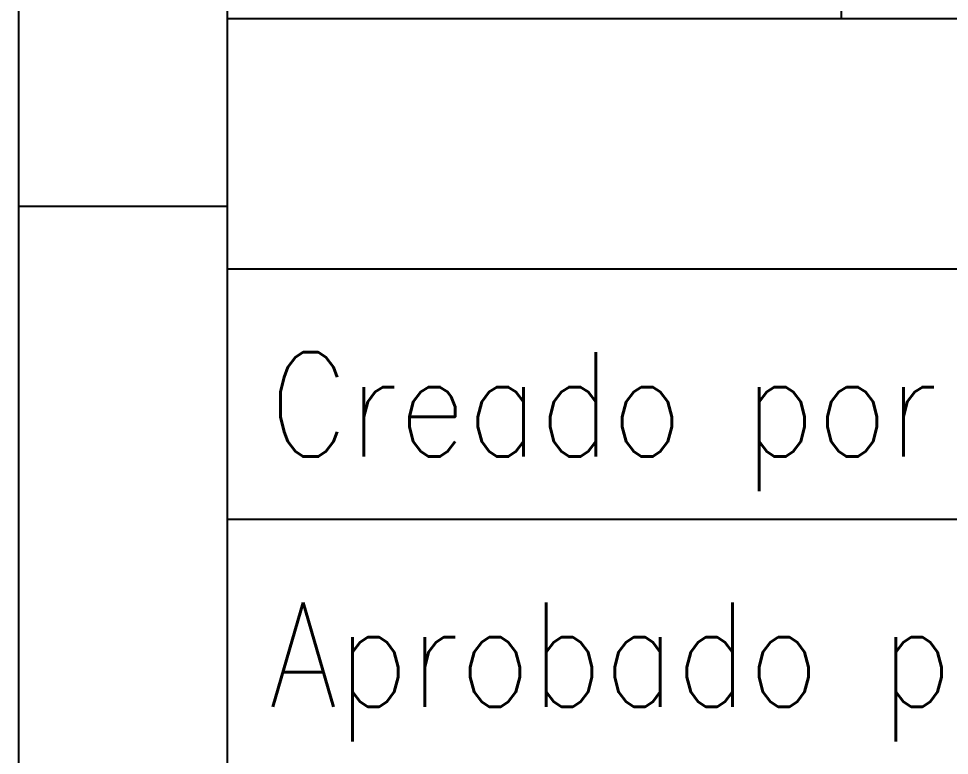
# Paper-space layout 'Lista de piezas separada' of a CAD drawing. Header units: millimetres. Extents: x 0 to 210, y 0 to 297.
# Drawn here: x 15 to 37.31, y 35.33 to 53 of the extents above; entities that cross this region are included whole.
import ezdxf

# ---------------------------------------------------------------- set-up
doc = ezdxf.new("R2010")
doc.units = ezdxf.units.MM
doc.header["$LTSCALE"] = 0.4
for name, color, linetype in [('01 Cajetín fino 0.18', 5, 'Continuous'), ('01 Cajetín grueso 0.35', 7, 'Continuous'), ('01 Despiece fino 0.18', 5, 'Continuous'), ('01 Marco fino 0.18', 5, 'Continuous'), ('01 Marco grueso 0.35', 7, 'Continuous')]:
    doc.layers.add(name, color=color, linetype=linetype)
doc.styles.add('UNE25', font='romans.shx', dxfattribs={"width": 0.9, "height": 2.5})

psp = doc.layouts.new('Lista de piezas separada')

# ---------------------------------------------------------------- linework, layer by layer
at = {"layer": '01 Cajetín fino 0.18'}
psp.add_line((20, 41), (90, 41), dxfattribs=at)
at = {"layer": '01 Cajetín grueso 0.35'}
for p, q in [((20, 53), (200, 53)), ((20, 47), (200, 47))]:
    psp.add_line(p, q, dxfattribs=at)
at = {"layer": '01 Despiece fino 0.18'}
psp.add_line((34.727, 53), (34.727, 287), dxfattribs=at)
at = {"layer": '01 Marco fino 0.18'}
psp.add_line((15, 48.5), (20, 48.5), dxfattribs=at)
psp.add_lwpolyline([(15, 5), (205, 5), (205, 292), (15, 292)], close=True, dxfattribs=at)
at = {"layer": '01 Marco grueso 0.35'}
psp.add_lwpolyline([(20, 10), (200, 10), (200, 287), (20, 287)], close=True, dxfattribs=at)

# ---------------------------------------------------------------- texts
at = {"layer": '01 Cajetín fino 0.18', "style": 'UNE25', "width": 0.85}
for s, p in [('Creado por', (21, 42.5)), ('Aprobado por', (21, 36.5))]:
    psp.add_text(s, height=2.5, dxfattribs=at).set_placement(p)

doc.saveas('drawing.dxf')
